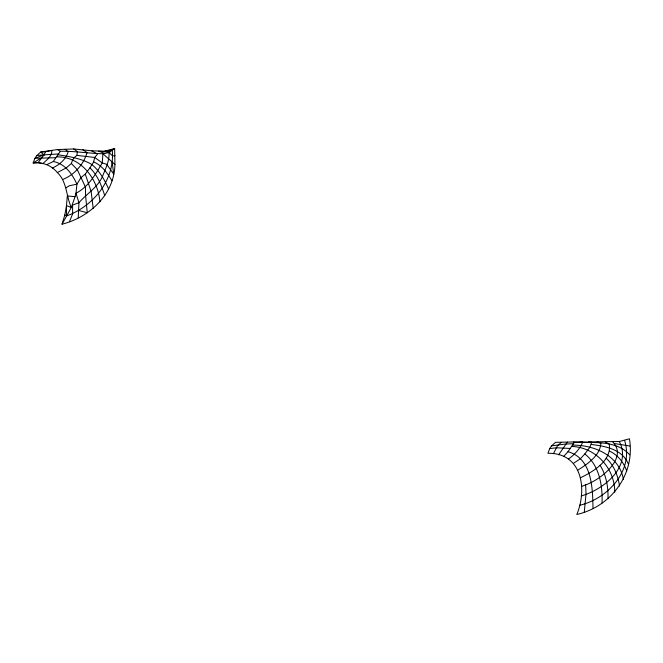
<?xml version="1.0" encoding="UTF-8"?>
<svg xmlns="http://www.w3.org/2000/svg" width="663" height="663" viewBox="0 0 663 663"><rect width="100%" height="100%" fill="white"/><g stroke="black" fill="none" stroke-linecap="round" stroke-linejoin="round"><path stroke-width="0.99" d="M602.054 503.051C602.675 485.515 599.402 465.443 584.832 453.94L589.838 447.318L591.727 442.287L580.224 441.815L555.478 442.345L551.641 445.834A24.697 20.42 17.6 0 0 549.718 448.627L547.928 453.277C581.957 452.705 587.501 488.822 576.81 514.496C611.095 506.681 635.419 474.103 629.444 438.807L619.317 441.525L588.413 441.881M114.923 164.465L114.658 148.504L104.53 151.214L91.56 150.799L73.684 148.96L57.333 149.573L40.692 152.034L36.863 155.523L34.932 158.324L33.15 162.965C42.581 162.037 51.266 165.22 57.333 172.546C67.129 181.836 66.01 195.991 71.322 207.494L62.032 224.193C89.629 217.249 114.376 194.276 114.923 164.465L102.939 153.741C88.759 153.451 74.621 150.99 60.341 151.263L57.333 149.573M78.226 217.878L78.947 202.704L75.98 193.223L76.916 184.19L80.927 177.659L85.295 174.104L89.953 167.83L93.649 161.929L94.685 157.463L97.544 154.031L91.56 150.799M109.843 150.194L112.246 150.145L109.055 152.556L102.939 153.741L102.243 162.899C95.489 174.41 88.419 186.983 75.98 193.223L75.052 196.679L67.311 195.941L66.491 205.621L64.808 214.986L66.565 215.931C93.342 206.392 115.188 179.59 112.246 150.145L114.658 148.504M57.333 172.546L66.217 167.946L71.364 163.488L72.54 160.148L74.405 157.421L76.883 155.382L77.38 151.628L73.684 148.96M584.302 511.911L586.017 494.092L585.669 484.844C599.982 480.103 628.557 458.025 612.786 441.972M580.631 477.691C593.402 471.501 611.874 460.545 609.272 444.169L605.36 441.989M75.052 196.679L71.322 207.494L66.491 205.621L66.565 215.931M62.032 224.193L64.808 214.986M69.516 221.608L72.64 213.851L72.557 205.116L78.947 202.704C86.588 193.82 97.328 187.687 102.417 176.656C105.359 168.858 109.594 161.026 109.055 152.556L112.536 155.871L115.072 155.747M553.398 453.749L557.251 446.149L561.329 442.32M38.156 162.543L42.813 163.587C46.567 160.123 52.236 156.178 51.847 150.41L45.556 151.711L44.048 154.835L38.156 162.543L33.15 162.965L42.291 157.338M629.709 454.768C615.944 439.726 592.855 442.983 574.398 442.354L567.984 451.71L563.633 456.525M47.247 164.416L53.305 161.523L60.341 151.263M558.611 454.81L567.354 442.138M43.543 155.532L44.048 154.835L58.153 153.998M584.832 453.94L580.515 458.63L573.503 463.329M568.423 459.036C574.539 454.851 579.669 448.959 582.744 442.18L580.224 441.815M65.977 187.82L69.25 185.781L76.916 184.19C72.325 174.021 65.024 163.645 53.305 161.523M578.111 469.976C587.625 463.885 600.189 455.514 600.885 443.182L597.181 441.873M52.319 168.062C59.363 164.913 65.96 159.402 68.173 151.744L65.148 149.349M62.612 179.507C74.223 175.057 83.72 164.358 87.085 152.548L82.809 149.739M581.642 486.41L585.669 484.844M581.277 495.924C603.239 489.858 632.311 466.785 619.317 441.525M45.556 151.711L40.692 152.034L44.048 154.835L34.932 158.324L55.609 157.711M579.595 505.297C607.648 498.783 634.043 470.597 624.621 440.497M551.641 445.834L565.63 444.036L573.503 443.704M112.246 150.145L104.53 151.214L109.892 152.076L98.663 151.197L104.829 153.468M549.718 448.627L556.182 447.782L570.296 448.445M36.863 155.523L44.048 154.835M572.65 445.146C594.487 444.898 619.341 455.763 623.419 479.382M56.968 156.858C81.408 156.576 98.025 179.267 99.956 201.942M76.883 155.382L94.685 157.463L102.243 162.899L106.718 164.341L113.671 174.021L112.171 161.855M614.402 443.522L629.85 446.05M571.779 446.448C595.705 447.26 615.007 468.526 614.734 492.244M591.247 444.475C605.369 446.124 622.714 449.323 628.449 464.332M58.385 154.819C69.913 156.601 81.474 158.515 91.767 164.441C99.599 170.963 104.63 179.864 108.641 189.079M78.516 210.42L87.267 212.748L85.585 195.568L85.461 187.123L77.273 169.629L71.364 163.488M573.686 441.948L574.398 442.354M567.984 451.71C592.092 458.481 592.598 487.628 593.004 508.181M93.649 161.929C102.11 165.394 107.398 173.2 111.956 180.742M609.612 451.163C617.966 455.009 623.734 462.517 626.734 471.053M606.123 458.183C614.145 465.36 617.924 475.686 619.549 486.07M89.953 167.83C97.71 175.413 101.58 185.632 104.771 195.767M600.056 465.227C606.289 475.214 608.336 487.065 607.988 498.684M85.295 174.104L91.113 191.425L93.21 208.381"/></g></svg>
